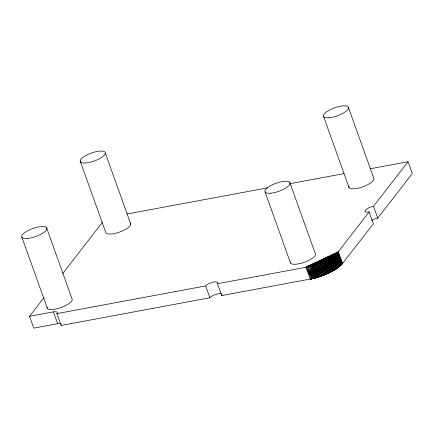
<?xml version="1.0" encoding="UTF-8"?>
<svg xmlns="http://www.w3.org/2000/svg" width="434" height="434" viewBox="0 0 434 434"><rect width="100%" height="100%" fill="white"/><g stroke="black" fill="none" stroke-linecap="round" stroke-linejoin="round"><path stroke-width="0.65" d="M221.524 293.916A6.635 2.127 -19.7 0 0 215.557 294.507A6.635 2.127 -19.7 0 0 209.915 297.767L61.129 325.451L56.887 313.614L57.245 313.022A6.635 2.127 -19.7 0 0 53.415 311.872L29.566 316.305L33.803 328.142L57.651 323.704A6.635 2.127 -19.7 0 1 61.058 323.84M61.129 325.451L61.487 324.854M29.566 316.305L44.073 297.594M62.718 273.539L102.505 222.219M371.526 220.499A6.635 2.127 -19.7 0 1 377.721 218.15L412.3 173.546L408.063 161.708L373.484 206.313A6.635 2.127 -19.7 0 0 365.417 210.208A6.635 2.127 -19.7 0 0 369.15 211.9L338.308 251.687C329.932 260.568 317.666 264.653 306.03 267.257L217.483 283.733A6.635 2.127 -19.7 0 0 213.745 282.04A6.635 2.127 -19.7 0 0 205.678 285.93L56.887 313.614M217.483 283.733L221.72 295.57L312.485 278.639L308.249 266.807L313.614 278.378C324.041 275.53 335.037 271.657 342.545 263.525L373.392 223.738L369.15 211.9M311.666 265.955L315.903 277.793L310.267 279.095L312.122 278.308L310.267 279.095L317.059 277.467L311.666 265.955L306.03 267.257L338.308 251.687L342.545 263.525L337.885 252.208L306.03 267.257L310.267 279.095L314.753 278.096L310.516 266.259L306.03 267.257L311.368 278.878L307.131 267.046L312.485 278.639M340.413 265.141L341.645 264.572L336.887 253.277L306.03 267.257L315.144 264.919L319.386 276.751L310.267 279.095L312.149 278.33L310.267 279.095L318.22 277.12L312.822 265.63L306.03 267.257L337.408 252.74L342.122 264.046L337.885 252.208M339.887 265.668L341.124 265.109L336.887 253.277M319.386 276.751L313.983 265.282L306.03 267.257L336.312 253.819L341.124 265.109M339.317 266.199L340.554 265.651L336.312 253.819M316.305 264.534L320.547 276.366L310.267 279.095L321.702 275.964L316.305 264.534L306.03 267.257L335.699 254.362L340.554 265.651M338.037 267.273L339.274 266.747L334.332 255.469L306.03 267.257L319.76 263.27L323.997 275.107L310.267 279.095L322.853 275.541L317.466 264.127L306.03 267.257L335.037 254.915L339.936 266.199L335.699 254.362M337.337 267.816L338.569 267.301L334.332 255.469M323.997 275.107L318.616 263.709L306.03 267.257L333.583 256.022L338.569 267.301M335.943 268.624L337.82 267.859L333.583 256.022M319.218 276.349L326.249 274.19L320.894 262.82L306.03 267.257L332.797 256.575L337.82 267.859M335.167 269.156L337.034 268.413L332.797 256.575M321.659 275.503L327.35 273.708L322.012 262.353L306.03 267.257L331.972 257.129L337.034 268.413M333.741 269.932L336.209 268.966L331.972 257.129M325.305 274.228L328.44 273.219L323.113 261.876L306.03 267.257L331.109 257.682L336.209 268.966M334.093 269.997L335.346 269.519L331.109 257.682M325.017 274.201L329.504 272.715L324.198 261.382L306.03 267.257L330.209 258.23L335.346 269.519M332.59 270.762L334.446 270.067L330.209 258.23M328.012 273.062L330.545 272.199L325.267 260.877L306.03 267.257L329.281 258.772L334.446 270.067M315.382 277.527L310.267 279.095L315.437 277.548M331.63 271.299L333.518 270.61L329.281 258.772M329.059 272.552L331.565 271.679L326.308 260.367L306.03 267.257L328.316 259.31L333.518 270.61M312.171 278.449L310.267 279.095L313.451 277.961M330.008 272.053L332.553 271.147L328.316 259.31M306.03 267.257L327.328 259.841L332.553 271.147M310.267 279.095L313.473 278.031M315.279 277.472L313.402 278.08L315.328 277.5M318.024 276.778L325.131 274.657L320.894 262.82M127.124 213.984L267.594 187.846M290.227 183.636L344.151 173.6M370.115 168.772L408.063 161.708M319.76 263.27L325.131 274.657M315.144 264.919L320.547 276.366M310.516 266.259L315.903 277.793M314.753 278.096L309.377 266.547L313.614 278.378M348.28 107.019L373.707 178.027A13.27 4.253 -19.7 0 1 362.254 187.032A13.27 4.253 -19.7 0 1 348.827 186.533M373.484 206.313L377.721 218.15M323.634 116.621L349.055 187.629M337.408 252.74L341.645 264.572M335.037 254.915L339.274 266.747M327.328 259.841L331.565 271.679M326.308 260.367L330.545 272.199M325.267 260.877L329.504 272.715M324.198 261.382L328.44 273.219M323.113 261.876L327.35 273.708M322.012 262.353L326.249 274.19M289.858 182.573L315.279 253.581A13.27 4.253 -19.7 0 1 303.404 262.603A13.27 4.253 -19.7 0 1 290.362 261.848M318.616 263.709L322.853 275.541M317.466 264.127L321.702 275.964M313.983 265.282L318.22 277.12M312.822 265.63L317.059 277.467M265.076 191.969L290.498 262.977M205.678 285.93L209.915 297.767M105.337 153.066A13.27 4.253 -19.7 0 1 86.464 162.934A13.27 4.253 -19.7 0 1 86.48 155.155A13.27 4.253 -19.7 0 1 105.337 153.066L130.759 224.074M80.181 161.036L105.608 232.044A13.27 4.253 -19.7 0 0 119.817 231.995A13.27 4.253 -19.7 0 0 130.336 223.049M46.574 227.72L72.001 298.728A13.27 4.253 -19.7 0 1 60.559 307.728A13.27 4.253 -19.7 0 1 47.127 307.239M53.415 311.872L57.651 323.704M21.928 237.327L47.355 308.335M222.078 294.881A6.635 2.127 -19.7 0 1 221.72 295.57M270.225 193.238A13.27 4.253 -19.7 0 0 289.988 183.701A13.27 4.253 -19.7 0 0 272.178 184.873A13.27 4.253 -19.7 0 0 270.225 193.238M329.01 117.766A13.27 4.253 -19.7 0 0 348.507 108.115A13.27 4.253 -19.7 0 0 330.35 109.58A13.27 4.253 -19.7 0 0 329.01 117.766M27.315 238.467A13.27 4.253 -19.7 0 0 46.807 228.816A13.27 4.253 -19.7 0 0 28.639 230.286A13.27 4.253 -19.7 0 0 27.315 238.467"/></g></svg>
